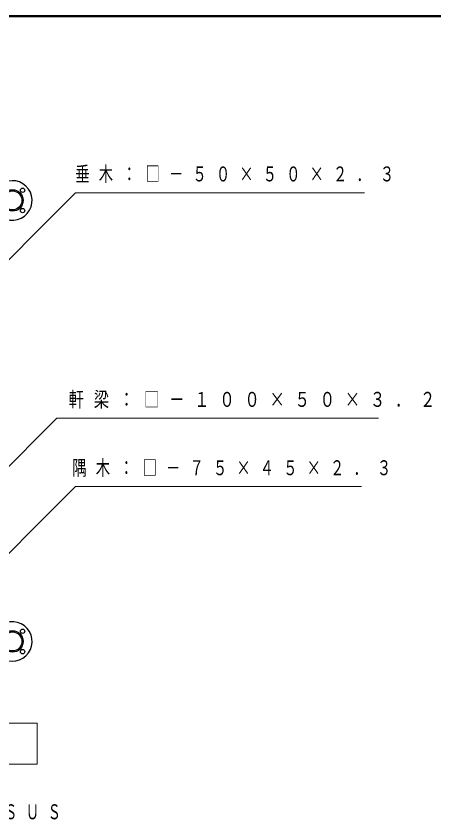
# Model space of a CAD drawing. Units: millimetres on the paper. Extents: x -365 to 10, y -38 to 257.
# Drawn here: x -242.4 to -181, y 138.7 to 257 of the extents above; entities that cross this region are included whole.
import ezdxf

# ---------------------------------------------------------------- set-up
doc = ezdxf.new("R2010")
doc.units = ezdxf.units.MM
doc.layers.add('LY_1', color=7, linetype='Continuous', lineweight=13)
doc.layers.add('LY_2', color=7, linetype='Continuous', lineweight=13)
doc.styles.add('ＭＳ ゴシック', font='')
doc.styles.get('ＭＳ ゴシック').set_extended_font_data('MS Gothic')

msp = doc.modelspace()

# ---------------------------------------------------------------- linework, layer by layer
at = {"layer": 'LY_1'}
for p, q in [((-239.263, 153.119), (-311.319, 153.119)), ((-239.263, 147.063), (-239.263, 153.119)), ((-311.319, 147.063), (-239.263, 147.063))]:
    msp.add_line(p, q, dxfattribs=at)
for points in [[(-249.166, 215.504), (-233.632, 231.038), (-191.161, 231.038)], [(-245.362, 188.916), (-236.366, 197.912), (-189.118, 197.912)], [(-249.705, 171.795), (-233.632, 187.868), (-191.605, 187.868)]]:
    msp.add_lwpolyline(points, dxfattribs=at)
at = {"layer": 'LY_1', "lineweight": 25}
for centre, radius in [((-242.891, 229.914), 1.58), ((-242.891, 229.914), 1.58), ((-242.891, 229.914), 1.58), ((-242.891, 229.914), 1.398), ((-242.891, 229.914), 1.398), ((-242.891, 229.914), 1.398), ((-241.391, 231.414), 0.32), ((-241.391, 228.414), 0.32), ((-241.391, 166.614), 0.32), ((-242.891, 165.114), 1.58), ((-242.891, 165.114), 1.58), ((-242.891, 165.114), 1.58), ((-242.891, 165.114), 1.398), ((-242.891, 165.114), 1.398), ((-242.891, 165.114), 1.398), ((-241.391, 163.614), 0.32)]:
    msp.add_circle(centre, radius, dxfattribs=at)
for centre, start, end in [((-242.891, 229.914), 230.34217, 223.22157), ((-242.891, 165.114), 136.77843, 129.65783)]:
    msp.add_arc(centre, 2.9, start, end, dxfattribs=at)
at = {"layer": 'LY_2', "lineweight": 50}
msp.add_line((0, 257), (-365, 257), dxfattribs=at)

# ---------------------------------------------------------------- texts
at = {"layer": 'LY_1', "char_height": 2.199, "attachment_point": 4, "style": 'ＭＳ ゴシック'}
for s, insert in [('\\T1.64;\\W0.7;垂木：□－５０×５０×２．３', (-233.654, 233.688)), ('\\T1.64;\\W0.75;軒梁：□－１００×５０×３．２', (-234.628, 200.562)), ('\\T1.64;\\W0.7;隅木：□－７５×４５×２．３', (-234.087, 190.518)), ('\\T1.64;\\W0.65;棟包：ＳＵＳ', (-253.707, 139.966))]:
    msp.add_mtext(s, dxfattribs=dict(at, insert=insert))

doc.saveas('drawing.dxf')
